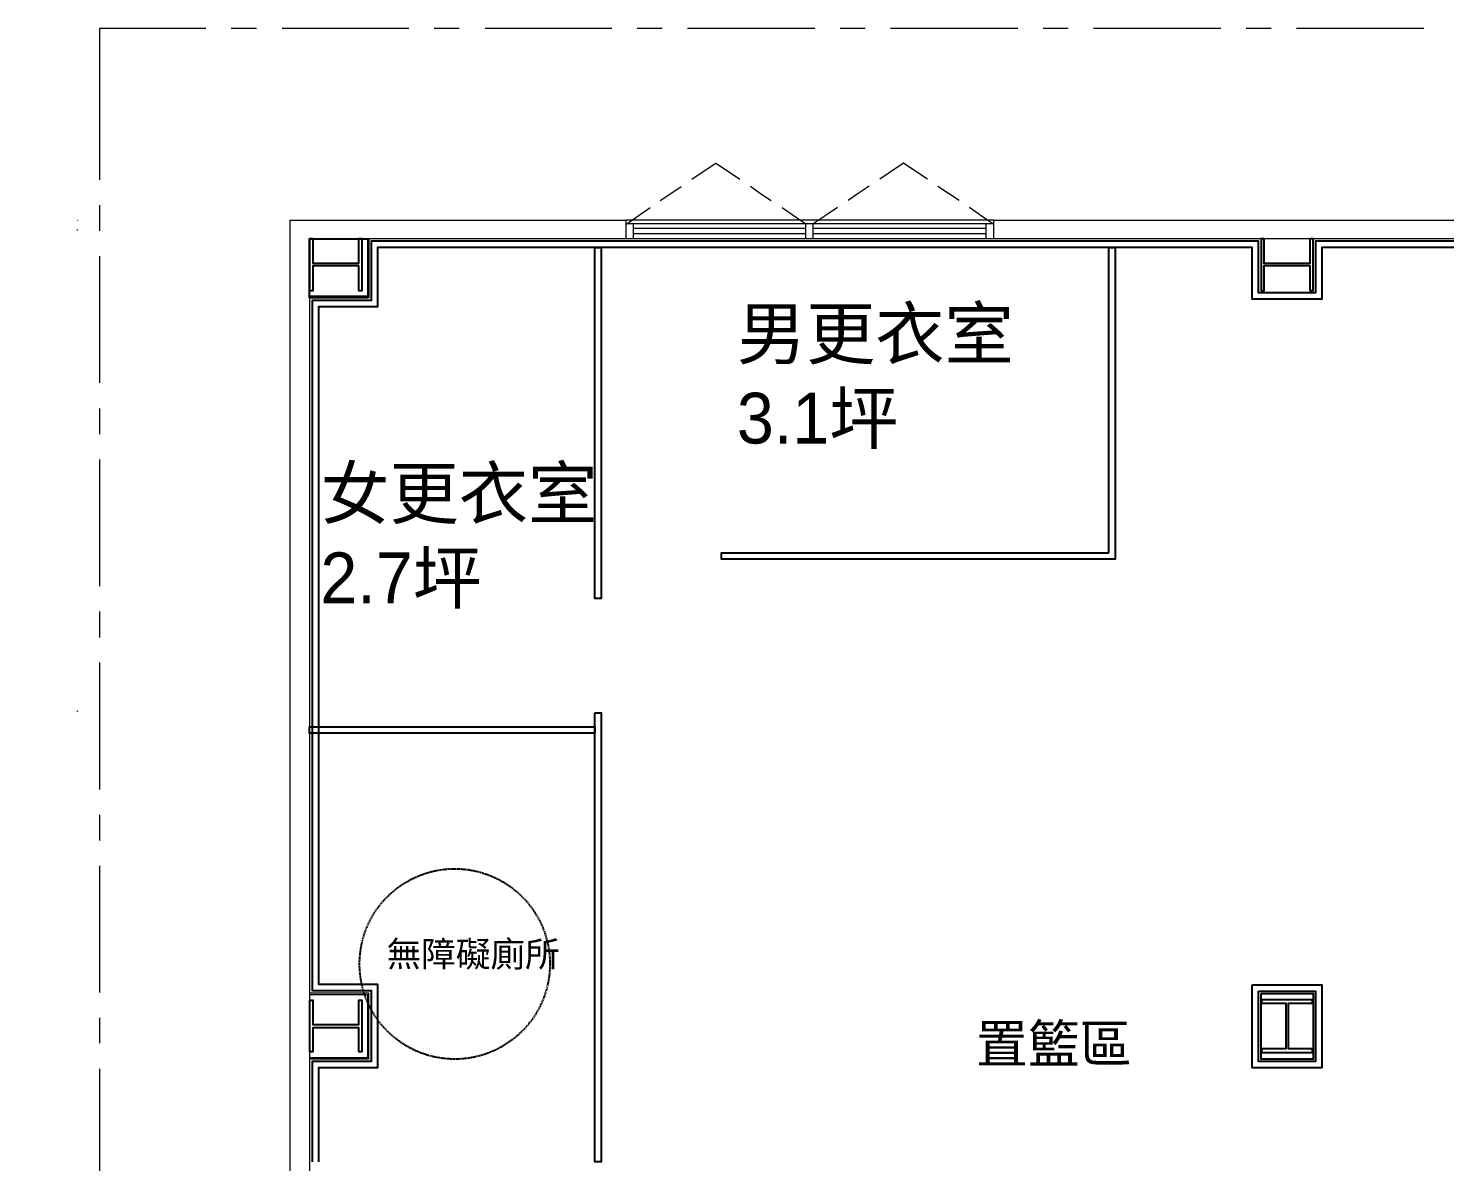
# Model space of a CAD drawing. Header units: millimetres. Extents: x 0 to 31017, y 0 to 21335.
# Drawn here: x 26398 to 27514, y 5606 to 6499 of the extents above; entities that cross this region are included whole.
import ezdxf
from ezdxf import colors
from ezdxf.entities.mleader import LeaderData, LeaderLine
from ezdxf.enums import TextEntityAlignment as Align
from ezdxf.math import Vec2, Vec3

# ---------------------------------------------------------------- set-up
doc = ezdxf.new("R2010")
doc.units = ezdxf.units.MM
doc.linetypes.add('HIDDEN', pattern=[9.525, 6.35, -3.175])
for name, color, linetype in [('I-I-2-DOOR-FRAME', 8, 'Continuous'), ('PDF2_幾何圖形', 7, 'Continuous'), ('PDF_幾何圖形', 7, 'Continuous')]:
    doc.layers.add(name, color=color, linetype=linetype)
doc.styles.get("Standard").update_dxf_attribs({"font": 'arial.ttf'})
doc.styles.add('新細明體', font='')
doc.styles.get('新細明體').set_extended_font_data('PMingLiU')

# ---------------------------------------------------------------- blocks, each defined once
blk = doc.blocks.new('3F庫板圖灰底')
at = {"color": 8}
for points in [[(100910.1, -8415), (100863.5, -8415), (100863.5, -8368.4), (100910.1, -8368.4)], [(101088.3, -8375.4), (101093.3, -8375.4), (101093.3, -8651.9), (101088.3, -8651.9)], [(101493.5, -8616), (101493.5, -8375.4), (101498.5, -8375.4), (101498.5, -8621), (101493.5, -8621), (101493.5, -8621), (101188.3, -8621), (101188.3, -8616)], [(101088.3, -8741.9), (101093.3, -8741.9), (101093.3, -9095.6), (101088.3, -9095.6)], [(101088.3, -8752.9), (101088.3, -8757.9), (100863.5, -8757.9), (100863.5, -8752.9)], [(101606.5, -8956.2), (101661.5, -8956.2), (101661.5, -9021.7), (101606.5, -9021.7)], [(101611.5, -8961.2), (101656.5, -8961.2), (101656.5, -9016.7), (101611.5, -9016.7)]]:
    blk.add_lwpolyline(points, close=True, dxfattribs=at)
for points in [[(103157.5, -8411.1), (103111, -8411.1), (103111, -8370.4), (102406.5, -8370.4), (102406.5, -8411.1), (102361, -8411.1), (102361, -8370.4), (101656.5, -8370.4), (101656.5, -8411.1), (101611.5, -8411.1), (101611.5, -8370.4), (100912.1, -8370.4), (100912.1, -8417), (100865.5, -8417), (100865.5, -8960.7), (100912.1, -8960.7), (100912.1, -9016.7), (100865.5, -9016.7), (100865.5, -9095.6)], [(103162.5, -8416.1), (103106, -8416.1), (103106, -8375.4), (102411.5, -8375.4), (102411.5, -8416.1), (102356, -8416.1), (102356, -8375.4), (101661.5, -8375.4), (101661.5, -8416.1), (101606.5, -8416.1), (101606.5, -8375.4), (100917.1, -8375.4), (100917.1, -8422), (100870.5, -8422), (100870.5, -8955.7), (100917.1, -8955.7), (100917.1, -9021.7), (100870.5, -9021.7), (100870.5, -9095.6)]]:
    blk.add_lwpolyline(points, dxfattribs=at)
blk = doc.blocks.new('3F建築底圖')
blk.add_lwpolyline([(734.9, -1109.7), (775.9, -1109.7), (775.9, -1161.2), (734.9, -1161.2)], close=True)
at = {"layer": 'I-I-2-DOOR-FRAME', "linetype": 'HIDDEN', "ltscale": 0.1}
blk.add_circle((99.3, -1086.3), 75, dxfattribs=at)
at = {"layer": 'PDF2_幾何圖形', "lineweight": 13}
for points in [[(-96.8, -349.2), (-180.6, -349.2), (-180.6, -468.6)], [(-57, -349.2), (-76.9, -349.2)], [(63.2, -349.2), (-36.7, -349.2)], [(102.9, -349.2), (83.1, -349.2)], [(223.2, -349.2), (123.3, -349.2)], [(262.9, -349.2), (243, -349.2)], [(383.1, -349.2), (282.8, -349.2)], [(422.9, -349.2), (403, -349.2)], [(543.1, -349.2), (442.8, -349.2)], [(582.9, -349.2), (563, -349.2)], [(703.1, -349.2), (602.8, -349.2)], [(742.9, -349.2), (723, -349.2)], [(863.1, -349.2), (762.8, -349.2)], [(-180.6, -488.5), (-180.6, -508.8)], [(-180.6, -528.7), (-180.6, -628.6)]]:
    blk.add_lwpolyline(points, dxfattribs=at)
at = {"layer": 'PDF_幾何圖形', "lineweight": 0}
for points in [[(286.2, -468), (294.2, -462.5), (305.2, -455.3), (315.8, -462.5), (323.9, -468)], [(472, -468), (463.5, -462.5), (452.9, -455.3), (442.4, -462.5), (434.3, -468)], [(261.2, -484.9), (269.7, -479.4), (277.7, -473.9)], [(332.3, -473.5), (340.4, -479.4), (348.8, -484.9)], [(425.9, -473.5), (417.4, -479.4), (409.4, -484.9)], [(497, -484.9), (480, -473.9)], [(234.1, -503.6), (244.7, -496.4), (253.2, -490.4)], [(357.3, -490.4), (365.3, -495.9), (375.9, -503.1)], [(400.9, -490.4), (392.8, -495.9), (381.8, -503.1)], [(524.1, -503.6), (513.5, -496.4), (505, -490.4)], [(30.6, -515.4), (30.6, -560.3), (-14.3, -560.3)], [(31.4, -515.4), (31.4, -561.5), (-14.3, -561.5)], [(-15.2, -1109.2), (31.4, -1109.2), (31.4, -1161.3), (-15.2, -1161.3)], [(-15.2, -1110.5), (30.6, -1110.5), (30.6, -1160.4), (-15.2, -1160.4)]]:
    blk.add_lwpolyline(points, dxfattribs=at)
at = {"layer": 'PDF_幾何圖形', "lineweight": 9}
for points in [[(-198.4, -500.2), (-198, -500.6)], [(-198.4, -507.8), (-198, -508.2)]]:
    blk.add_lwpolyline(points, dxfattribs=at)
at = {"layer": 'PDF_幾何圖形', "lineweight": 20}
for points in [[(-15.2, -515), (-15.2, -1274.3), (-30.4, -1274.3), (-30.4, -500.2), (234.1, -500.2), (234.1, -515)], [(3040.6, -500.2), (3040.6, -685.6), (3025.8, -685.6), (3025.8, -515), (524.1, -515), (524.1, -500.2)]]:
    blk.add_lwpolyline(points, close=True, dxfattribs=at)
at = {"layer": 'PDF_幾何圖形', "lineweight": 5}
for points in [[(524.1, -500.2), (234.1, -500.2)], [(524.1, -503.1), (234.1, -503.1)], [(240.1, -515), (240.1, -503.1)], [(375.9, -506.9), (240.1, -506.9)], [(375.9, -511.2), (240.1, -511.2)], [(375.9, -515), (375.9, -503.1)], [(381.8, -515), (381.8, -503.1)], [(518.1, -506.9), (381.8, -506.9)], [(518.1, -511.2), (381.8, -511.2)], [(518.1, -515), (518.1, -503.1)], [(524.1, -515), (234.1, -515)]]:
    blk.add_lwpolyline(points, dxfattribs=at)
at = {"layer": 'PDF_幾何圖形', "lineweight": 0}
for points in [[(-198, -508.2), (-198.4, -507.8)], [(-198, -887.4), (-198.4, -887)]]:
    blk.add_lwpolyline(points, close=True, dxfattribs=at)
at = {"layer": 'PDF_幾何圖形', "lineweight": 25}
for points in [[(23.4, -555.6), (26.3, -555.6), (26.3, -515), (23.4, -515), (23.4, -534.5), (-12.2, -534.5), (-12.2, -515), (-15.2, -515), (-15.2, -555.6), (-12.2, -555.6), (-12.2, -536.1), (23.4, -536.1)], [(773.3, -555.6), (775.9, -555.6), (775.9, -515), (773.3, -515), (773.3, -534.5), (737.4, -534.5), (737.4, -515), (734.8, -515), (734.8, -555.6), (737.4, -555.6), (737.4, -536.1), (773.3, -536.1)], [(23.4, -1155.3), (26.3, -1155.3), (26.3, -1115.1), (23.4, -1115.1), (23.4, -1134.2), (-12.2, -1134.2), (-12.2, -1115.1), (-15.2, -1115.1), (-15.2, -1155.3), (-12.2, -1155.3), (-12.2, -1136.3), (23.4, -1136.3)], [(735.2, -1153.2), (735.2, -1156.2), (775.5, -1156.2), (775.5, -1153.2), (756.4, -1153.2), (756.4, -1117.3), (775.5, -1117.3), (775.5, -1114.7), (735.2, -1114.7), (735.2, -1117.3), (754.3, -1117.3), (754.3, -1153.2)]]:
    blk.add_lwpolyline(points, close=True, dxfattribs=at)
at = {"layer": 'PDF_幾何圖形', "lineweight": 13}
for points in [[(-180.6, -648.7), (-180.6, -669)], [(-180.6, -688.9), (-180.6, -788.8)], [(-180.6, -808.7), (-180.6, -829)], [(-180.6, -848.9), (-180.6, -948.8)], [(-180.6, -968.7), (-180.6, -989)], [(-180.6, -1008.9), (-180.6, -1108.8)], [(-180.6, -1128.7), (-180.6, -1148.6)], [(-180.6, -1168.9), (-180.6, -1268.8)]]:
    blk.add_lwpolyline(points, dxfattribs=at)
at = {"linetype": 'ByBlock', "ltscale": 5, "attachment_point": 1, "style": '新細明體'}
for s, width, insert, char_height in [('男更衣室\\P3.1坪', 427.513, (321.7, -569.6), 40), ('女更衣室\\P2.7坪', 247.103, (-6.6, -695.4), 40), ('置籃區', 143.774, (510.1, -1134.2), 30)]:
    blk.add_mtext_dynamic_manual_height_columns(s, width=width, gutter_width=300, heights=[0], dxfattribs=dict(at, insert=insert, char_height=char_height))
at = {"color": 0, "linetype": 'ByBlock', "ltscale": 5, "insert": (45.6, -1068.5), "char_height": 20, "attachment_point": 1, "style": '新細明體'}
blk.add_mtext_dynamic_manual_height_columns('無障礙廁所', width=213.757, gutter_width=150, heights=[0], dxfattribs=at)
blk = doc.blocks.new('3F機組圖灰底')
at = {"color": 8}
blk.add_lwpolyline([(106254, -42687.1), (106207.4, -42687.1), (106207.4, -42640.6), (106254, -42640.6)], close=True, dxfattribs=at)
blk = doc.blocks.new('_DetailCallout')
at = {"color": 0, "linetype": 'ByBlock', "lineweight": -2, "transparency": 16777216}
blk.add_line((8, 0), (-8, 0), dxfattribs=at)
blk.add_circle((0, 0), 8, dxfattribs=at)
at = {"color": 0, "transparency": 16777216}
for tag, p in [('視圖號碼', (0, 1)), ('圖紙號碼', (0, -6))]:
    blk.add_attdef(tag, text='', height=3, dxfattribs=at).set_placement(p, align=Align.CENTER)

msp = doc.modelspace()

# ---------------------------------------------------------------- block references
msp.add_blockref('3F建築底圖', (26634.4, 6847.7))
at = {"color": 9}
msp.add_blockref('3F庫板圖灰底', (-74244.3, 14701.2), dxfattribs=at)
at = {"color": 30}
msp.add_blockref('3F機組圖灰底', (-79588.2, 48973.3), dxfattribs=at)

# ---------------------------------------------------------------- leaders
at = {"color": 54}
ml = msp.add_multileader_block('Standard', dxfattribs=at)
ml.set_content('_DetailCallout', color=54, scale=15)
ml.set_attribute('視圖號碼', '冷藏庫', width=0)
ml.set_attribute('圖紙號碼', 'A機', width=0)
ml.set_leader_properties()
ml.build(insert=Vec2(0, 0))
ml.multileader.update_dxf_attribs({"leader_type": 0})
ctx = ml.context
ctx.base_point, ctx.plane_origin = Vec3(29838.4, 5795.9), Vec3(29958.4, 5795.9)
notes = []
notes.append((ctx, [(0, (0, 0, 0), (0, 0), (1, 0), 1, [])]))
ctx.block.insert = Vec3(29958.4, 5795.9)
at = {"color": 230}
ml = msp.add_multileader_block('Standard', dxfattribs=at)
ml.set_content('_DetailCallout', color=230, scale=15)
ml.set_attribute('視圖號碼', '冷藏庫', width=0)
ml.set_attribute('圖紙號碼', 'A機', width=0)
ml.set_leader_properties()
ml.build(insert=Vec2(0, 0))
ml.multileader.update_dxf_attribs({"leader_type": 0})
ctx = ml.context
ctx.base_point, ctx.plane_origin = Vec3(29234.4, 5540.8), Vec3(29354.4, 5540.8)
notes.append((ctx, [(0, (0, 0, 0), (0, 0), (1, 0), 1, [])]))
ctx.block.insert = Vec3(29354.4, 5540.8)
for ctx, leaders in notes:
    for number, flags, end, landing, length, lines in leaders:
        leader = LeaderData()
        leader.index, (leader.has_last_leader_line, leader.has_dogleg_vector, leader.attachment_direction) = number, flags
        leader.last_leader_point, leader.dogleg_vector, leader.dogleg_length = Vec3(end), Vec3(landing), length
        for number, points, colour, breaks in lines:
            line = LeaderLine()
            line.index, line.vertices, line.color, line.breaks = number, Vec3.list(points), colors.encode_raw_color(colour), breaks
            leader.lines.append(line)
        ctx.leaders.append(leader)

doc.saveas('drawing.dxf')
